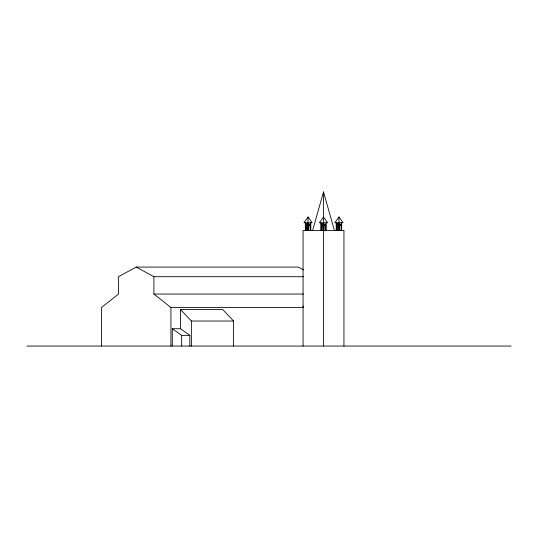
<?xml version="1.0" encoding="UTF-8"?>
<svg xmlns="http://www.w3.org/2000/svg" width="538" height="538" viewBox="0 0 538 538"><rect width="100%" height="100%" fill="white"/><g stroke="black" fill="none" stroke-linecap="round" stroke-linejoin="round"><path stroke-width="0.81" d="M303.17 305.988L303.076 307.534L170.929 307.534L153.902 294.044L153.902 276.707L136.195 267.077L118.481 276.707L118.481 294.044L101.453 307.534L101.453 346.062M305.887 230.466L306.028 223.909L306.431 225.395L307.433 225.395M321.327 230.466L321.462 223.909L321.872 225.395L322.874 225.395M321.785 230.466L321.986 223.875M322.329 225.725L322.76 223.875L322.961 230.466M336.768 230.466L337.037 223.862L337.218 230.466M337.218 224.245L337.561 223.875M312.612 230.466L323.506 191.938L334.407 230.466M308.066 216.982L303.983 222.759L312.154 222.759L308.066 216.982L307.978 230.466M338.947 216.982L334.858 222.759L343.036 222.759L338.947 216.982L338.947 230.466M323.076 223.875L322.417 224.245M305.887 224.245C310.567 224.474 306.095 222.658 307.433 225.725L306.66 225.395M321.327 224.245L321.785 224.245M336.768 224.245L338.859 224.245M308.933 225.395L309.7 225.395L310.11 223.909L310.251 230.466M324.374 225.395L325.14 225.395L325.551 223.909L325.685 230.466M337.313 225.395L338.308 225.395M339.808 225.395L340.581 225.395L340.991 223.909L341.126 230.466M322.874 225.725L322.101 225.395M136.195 267.077L298.308 267.077L303.472 269.881M153.902 276.707L303.412 276.707M153.902 294.044L303.412 294.044M189.833 346.062L189.833 335.349L180.465 328.725L180.465 309.458L222.698 309.458L233.593 321.018L233.593 346.062M180.465 309.458L191.367 321.018L233.593 321.018M172.294 346.062L172.294 328.725L180.465 328.725M172.294 328.725L181.656 335.349L189.833 335.349M26.9 346.062L511.1 346.062M338.651 223.875L338.308 225.725L337.541 225.395M343.943 346.062L343.943 230.466L303.076 230.466L303.076 346.062M341.67 222.759L341.67 230.466M340.036 225.395L339.693 223.875L339.491 230.466M338.402 230.466L338.2 223.875L337.857 225.395M336.223 222.759L336.223 230.466M326.23 222.759L326.23 230.466M324.596 225.395L324.253 223.875L324.051 230.466M323.506 191.938L323.506 346.062M320.782 222.759L320.782 230.466M310.796 222.759L310.796 230.466M309.155 225.395L308.886 223.862L308.61 230.466M307.521 230.466L307.319 223.875L306.976 225.395M306.889 225.725L306.613 223.862L306.344 230.466M305.342 222.759L305.342 230.466M191.367 321.018L191.367 346.062M181.656 335.349L181.656 346.062M170.929 307.534L170.929 346.062M323.506 216.982L319.417 222.759L327.595 222.759L323.506 216.982"/></g></svg>
